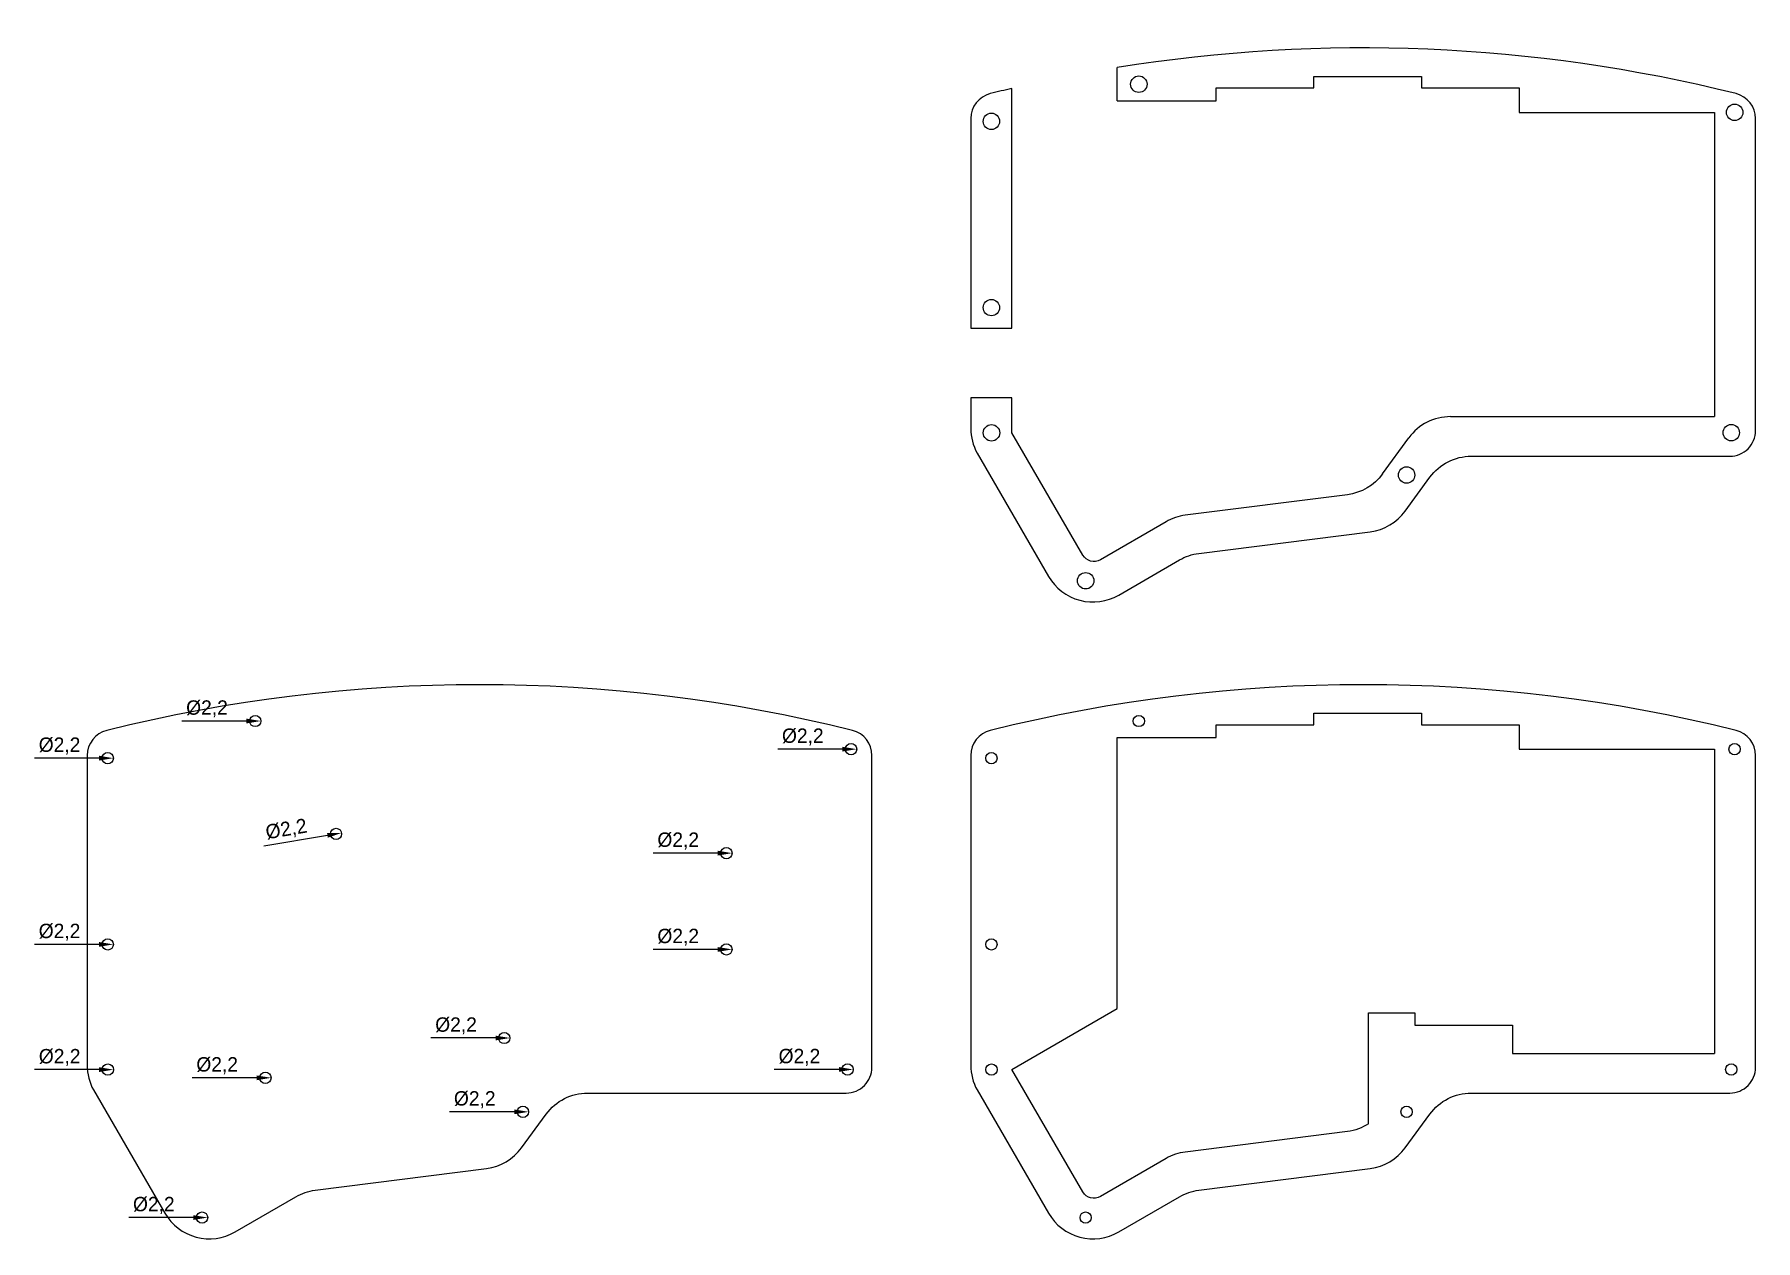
# Model space of a CAD drawing. Header units: millimetres. Extents: x 2 to 337, y -15 to 220.
import ezdxf

# ---------------------------------------------------------------- set-up
doc = ezdxf.new("R2010")
doc.units = ezdxf.units.MM
doc.layers.add('0 (2)', color=7, linetype='Continuous')
doc.layers.add('Dimensions', color=7, linetype='Continuous')
doc.dimstyles.new('ISO-25', dxfattribs={"dimtxt": 2.5, "dimasz": 2.5, "dimexe": 1.25, "dimexo": 0.625, "dimtad": 1, "dimtxsty": 'Standard', "dimcen": 2.5, "dimadec": 0, "dimazin": 0, "dimtfac": 1, "dimtmove": 0, "dimatfit": 3, "dimfxl": 1, "dimarcsym": 0})

# ---------------------------------------------------------------- blocks, each defined once
blk = doc.blocks.new('*D1')
at = {"layer": 'Defpoints', "color": 0}
for p in [(14.9, 42.56), (17.1, 42.56)]:
    blk.add_point(p, dxfattribs=at)
at = {"layer": 'Dimensions', "color": 140, "lineweight": -2}
blk.add_line((14.3, 42.56), (1.72, 42.56), dxfattribs=at)
at = {"layer": 'Dimensions', "color": 140}
blk.add_solid([(14.3, 42.09), (14.3, 43.02), (17.1, 42.56)], dxfattribs=at)
at = {"layer": 'Dimensions', "color": 140, "insert": (6.61, 44.92), "char_height": 2.796, "attachment_point": 5}
blk.add_mtext('%%c2,2', dxfattribs=at)
blk = doc.blocks.new('*D2')
at = {"layer": 'Defpoints', "color": 0}
for p in [(33.25, -10.64), (35.45, -10.64)]:
    blk.add_point(p, dxfattribs=at)
at = {"layer": 'Dimensions', "color": 140, "lineweight": -2}
blk.add_line((32.65, -10.64), (20.07, -10.64), dxfattribs=at)
at = {"layer": 'Dimensions', "color": 140}
blk.add_solid([(32.65, -11.1), (32.65, -10.17), (35.45, -10.64)], dxfattribs=at)
at = {"layer": 'Dimensions', "color": 140, "insert": (24.96, -8.27), "char_height": 2.796, "attachment_point": 5}
blk.add_mtext('%%c2,2', dxfattribs=at)
blk = doc.blocks.new('*D3')
at = {"layer": 'Defpoints', "color": 0}
for p in [(14.9, 78.82), (17.1, 78.82)]:
    blk.add_point(p, dxfattribs=at)
at = {"layer": 'Dimensions', "color": 140, "lineweight": -2}
blk.add_line((14.3, 78.82), (1.72, 78.82), dxfattribs=at)
at = {"layer": 'Dimensions', "color": 140}
blk.add_solid([(14.3, 78.36), (14.3, 79.29), (17.1, 78.82)], dxfattribs=at)
at = {"layer": 'Dimensions', "color": 140, "insert": (6.61, 81.19), "char_height": 2.796, "attachment_point": 5}
blk.add_mtext('%%c2,2', dxfattribs=at)
blk = doc.blocks.new('*D4')
at = {"layer": 'Defpoints', "color": 0}
for p in [(43.6, 86.05), (45.8, 86.05)]:
    blk.add_point(p, dxfattribs=at)
at = {"layer": 'Dimensions', "color": 140, "lineweight": -2}
blk.add_line((43, 86.05), (30.42, 86.05), dxfattribs=at)
at = {"layer": 'Dimensions', "color": 140}
blk.add_solid([(43, 85.59), (43, 86.52), (45.8, 86.05)], dxfattribs=at)
at = {"layer": 'Dimensions', "color": 140, "insert": (35.31, 88.42), "char_height": 2.796, "attachment_point": 5}
blk.add_mtext('%%c2,2', dxfattribs=at)
blk = doc.blocks.new('*D5')
at = {"layer": 'Defpoints', "color": 0}
for p in [(95.72, 9.95), (97.92, 9.95)]:
    blk.add_point(p, dxfattribs=at)
at = {"layer": 'Dimensions', "color": 140, "lineweight": -2}
blk.add_line((95.12, 9.95), (82.54, 9.95), dxfattribs=at)
at = {"layer": 'Dimensions', "color": 140}
blk.add_solid([(95.12, 9.49), (95.12, 10.42), (97.92, 9.95)], dxfattribs=at)
at = {"layer": 'Dimensions', "color": 140, "insert": (87.43, 12.32), "char_height": 2.796, "attachment_point": 5}
blk.add_mtext('%%c2,2', dxfattribs=at)
blk = doc.blocks.new('*D6')
at = {"layer": 'Defpoints', "color": 0}
for p in [(159.58, 80.57), (161.78, 80.57)]:
    blk.add_point(p, dxfattribs=at)
at = {"layer": 'Dimensions', "color": 140, "lineweight": -2}
blk.add_line((158.98, 80.57), (146.4, 80.57), dxfattribs=at)
at = {"layer": 'Dimensions', "color": 140}
blk.add_solid([(158.98, 80.11), (158.98, 81.04), (161.78, 80.57)], dxfattribs=at)
at = {"layer": 'Dimensions', "color": 140, "insert": (151.29, 82.94), "char_height": 2.796, "attachment_point": 5}
blk.add_mtext('%%c2,2', dxfattribs=at)
blk = doc.blocks.new('*D7')
at = {"layer": 'Defpoints', "color": 0}
for p in [(59.34, 63.89), (61.51, 64.26)]:
    blk.add_point(p, dxfattribs=at)
at = {"layer": 'Dimensions', "color": 140, "lineweight": -2}
blk.add_line((58.75, 63.79), (46.35, 61.66), dxfattribs=at)
at = {"layer": 'Dimensions', "color": 140}
blk.add_solid([(58.83, 63.33), (58.68, 64.25), (61.51, 64.26)], dxfattribs=at)
at = {"layer": 'Dimensions', "color": 140, "insert": (50.78, 64.82), "char_height": 2.796, "attachment_point": 5, "rotation": 9.7373}
blk.add_mtext('%%c2,2', dxfattribs=at)
blk = doc.blocks.new('*D8')
at = {"layer": 'Defpoints', "color": 0}
for p in [(135.33, 60.33), (137.53, 60.33)]:
    blk.add_point(p, dxfattribs=at)
at = {"layer": 'Dimensions', "color": 140, "lineweight": -2}
blk.add_line((134.73, 60.33), (122.15, 60.33), dxfattribs=at)
at = {"layer": 'Dimensions', "color": 140}
blk.add_solid([(134.73, 59.86), (134.73, 60.79), (137.53, 60.33)], dxfattribs=at)
at = {"layer": 'Dimensions', "color": 140, "insert": (127.04, 62.69), "char_height": 2.796, "attachment_point": 5}
blk.add_mtext('%%c2,2', dxfattribs=at)
blk = doc.blocks.new('*D9')
at = {"layer": 'Defpoints', "color": 0}
for p in [(135.33, 41.58), (137.53, 41.58)]:
    blk.add_point(p, dxfattribs=at)
at = {"layer": 'Dimensions', "color": 140, "lineweight": -2}
blk.add_line((134.73, 41.58), (122.15, 41.58), dxfattribs=at)
at = {"layer": 'Dimensions', "color": 140}
blk.add_solid([(134.73, 41.11), (134.73, 42.04), (137.53, 41.58)], dxfattribs=at)
at = {"layer": 'Dimensions', "color": 140, "insert": (127.04, 43.94), "char_height": 2.796, "attachment_point": 5}
blk.add_mtext('%%c2,2', dxfattribs=at)
blk = doc.blocks.new('*D10')
at = {"layer": 'Defpoints', "color": 0}
for p in [(14.92, 18.17), (17.12, 18.17)]:
    blk.add_point(p, dxfattribs=at)
at = {"layer": 'Dimensions', "color": 140, "lineweight": -2}
blk.add_line((14.32, 18.17), (1.74, 18.17), dxfattribs=at)
at = {"layer": 'Dimensions', "color": 140}
blk.add_solid([(14.32, 17.7), (14.32, 18.64), (17.12, 18.17)], dxfattribs=at)
at = {"layer": 'Dimensions', "color": 140, "insert": (6.63, 20.53), "char_height": 2.796, "attachment_point": 5}
blk.add_mtext('%%c2,2', dxfattribs=at)
blk = doc.blocks.new('*D11')
at = {"layer": 'Defpoints', "color": 0}
for p in [(45.58, 16.58), (47.78, 16.58)]:
    blk.add_point(p, dxfattribs=at)
at = {"layer": 'Dimensions', "color": 140, "lineweight": -2}
blk.add_line((44.98, 16.58), (32.4, 16.58), dxfattribs=at)
at = {"layer": 'Dimensions', "color": 140}
blk.add_solid([(44.98, 16.11), (44.98, 17.04), (47.78, 16.58)], dxfattribs=at)
at = {"layer": 'Dimensions', "color": 140, "insert": (37.29, 18.94), "char_height": 2.796, "attachment_point": 5}
blk.add_mtext('%%c2,2', dxfattribs=at)
blk = doc.blocks.new('*D12')
at = {"layer": 'Defpoints', "color": 0}
for p in [(158.92, 18.2), (161.12, 18.2)]:
    blk.add_point(p, dxfattribs=at)
at = {"layer": 'Dimensions', "color": 140, "lineweight": -2}
blk.add_line((158.32, 18.2), (145.74, 18.2), dxfattribs=at)
at = {"layer": 'Dimensions', "color": 140}
blk.add_solid([(158.32, 17.74), (158.32, 18.67), (161.12, 18.2)], dxfattribs=at)
at = {"layer": 'Dimensions', "color": 140, "insert": (150.63, 20.56), "char_height": 2.796, "attachment_point": 5}
blk.add_mtext('%%c2,2', dxfattribs=at)
blk = doc.blocks.new('*D13')
at = {"layer": 'Defpoints', "color": 0}
for p in [(92.08, 24.33), (94.28, 24.33)]:
    blk.add_point(p, dxfattribs=at)
at = {"layer": 'Dimensions', "color": 140, "lineweight": -2}
blk.add_line((91.48, 24.33), (78.9, 24.33), dxfattribs=at)
at = {"layer": 'Dimensions', "color": 140}
blk.add_solid([(91.48, 23.86), (91.48, 24.79), (94.28, 24.33)], dxfattribs=at)
at = {"layer": 'Dimensions', "color": 140, "insert": (83.79, 26.69), "char_height": 2.796, "attachment_point": 5}
blk.add_mtext('%%c2,2', dxfattribs=at)

msp = doc.modelspace()

# ---------------------------------------------------------------- linework, layer by layer
at = {"layer": '0 (2)'}
for p, q in [((212.5, 206.822), (212.5, 213.2858)), ((250.75, 209.322), (250.75, 211.572)), ((250.75, 211.572), (271.75, 211.572)), ((271.75, 211.572), (271.75, 209.322)), ((192, 162.556), (192.0001, 209.2347)), ((231.75, 206.822), (231.75, 209.322)), ((231.75, 209.322), (250.75, 209.322)), ((271.75, 209.322), (290.75, 209.322)), ((290.75, 209.322), (290.75, 204.572)), ((212.5, 206.822), (231.75, 206.822)), ((290.75, 204.572), (328.75, 204.572)), ((328.75, 204.572), (328.75, 145.322)), ((184, 203.366), (184, 162.556)), ((336.75, 142.616), (336.75, 203.366)), ((184, 162.556), (192, 162.556)), ((192, 149), (184, 149)), ((184, 149), (184, 143)), ((192, 142.169), (192, 149)), ((277.3674, 145.322), (328.75, 145.322)), ((205.801, 118.363), (192, 142.169)), ((264.123, 134.154), (269.267, 141.212)), ((185.2065, 138.2308), (199.13, 114.212)), ((281.418, 137.616), (331.75, 137.616)), ((268.554, 126.945), (273.336, 133.506)), ((257.298, 130.123), (225.747, 126.127)), ((221.989, 124.857), (209.217, 117.454)), ((228.359, 118.687), (261.73, 122.914)), ((212.797, 110.575), (224.6, 117.418)), ((250.75, 87.572), (271.75, 87.572)), ((250.75, 85.322), (250.75, 87.572)), ((271.75, 87.572), (271.75, 85.322)), ((231.75, 82.822), (231.75, 85.322)), ((231.75, 85.322), (250.75, 85.322)), ((271.75, 85.322), (290.75, 85.322)), ((290.75, 85.322), (290.75, 80.572)), ((212.5, 30.053), (212.5, 82.822)), ((212.5, 82.822), (231.75, 82.822)), ((290.75, 80.572), (328.75, 80.572)), ((328.75, 80.572), (328.75, 21.322)), ((12, 79.366), (12, 38.556)), ((164.75, 18.616), (164.75, 79.366)), ((184, 79.366), (184, 38.556)), ((336.75, 18.616), (336.75, 79.366)), ((12, 38.556), (12, 25)), ((184, 38.556), (184, 25)), ((192, 18.169), (212.5, 30.053)), ((261.409, 29.202), (270.409, 29.202)), ((261.409, 7.6063), (261.409, 29.202)), ((270.409, 29.202), (270.409, 26.827)), ((270.409, 26.827), (289.409, 26.827)), ((289.409, 26.827), (289.409, 21.322)), ((12, 25), (12, 19)), ((184, 25), (184, 19)), ((289.409, 21.322), (328.75, 21.322)), ((205.801, -5.637), (192, 18.169)), ((13.2065, 14.2308), (27.13, -9.788)), ((109.418, 13.616), (159.75, 13.616)), ((185.2065, 14.2308), (199.13, -9.788)), ((281.418, 13.616), (331.75, 13.616)), ((96.554, 2.945), (101.336, 9.506)), ((268.554, 2.945), (273.336, 9.506)), ((257.298, 6.123), (225.747, 2.127)), ((221.989, 0.857), (209.217, -6.546)), ((56.359, -5.313), (89.73, -1.086)), ((228.359, -5.313), (261.73, -1.086)), ((40.797, -13.425), (52.6, -6.582)), ((212.797, -13.425), (224.6, -6.582))]:
    msp.add_line(p, q, dxfattribs=at)
for centre, radius in [((216.7, 210.0539), 1.6), ((188, 202.822), 1.6), ((332.6764, 204.572), 1.6), ((188, 166.556), 1.6), ((188.0173, 142.169), 1.6), ((332.0178, 142.2012), 1.6), ((268.82, 133.9543), 1.6), ((206.3481, 113.363), 1.6), ((44.7, 86.0539), 1.1), ((216.7, 86.0539), 1.1), ((160.6764, 80.572), 1.1), ((332.6764, 80.572), 1.1), ((16, 78.822), 1.1), ((188, 78.822), 1.1), ((60.4262, 64.0761), 1.1), ((136.4259, 60.3264), 1.1), ((16, 42.556), 1.1), ((188, 42.556), 1.1), ((136.4259, 41.5767), 1.1), ((93.1762, 24.3266), 1.1), ((16.0173, 18.169), 1.1), ((46.6763, 16.5765), 1.1), ((160.0178, 18.2012), 1.1), ((188.0173, 18.169), 1.1), ((332.0178, 18.2012), 1.1), ((96.82, 9.9542), 1.1), ((268.82, 9.9542), 1.1), ((34.3481, -10.637), 1.1), ((206.3481, -10.637), 1.1)]:
    msp.add_circle(centre, radius, dxfattribs=at)
for centre in [(194.0293, 143), (22.0293, 19), (194.0293, 19)]:
    msp.add_arc(centre, 10.0293, 180, 208.393841, dxfattribs=at)
for points in [[(332.96, 208.217), (293.4791, 218.0618), (252.496, 219.7513), (212.5, 213.2858)], [(187.7903, 208.2172), (185.563, 207.6616), (184.0002, 205.6612), (184, 203.366)], [(192.0001, 209.2347), (190.595, 208.9058), (189.1917, 208.5666), (187.7903, 208.2172)], [(336.75, 203.366), (336.7498, 205.6612), (335.187, 207.6616), (332.96, 208.217)], [(277.3674, 145.322), (274.153, 145.3222), (271.1494, 143.7948), (269.267, 141.212)], [(335.2855, 139.0805), (336.2232, 140.0181), (336.75, 141.2899), (336.75, 142.616)], [(273.336, 133.506), (275.2184, 136.0888), (278.222, 137.6162), (281.418, 137.616)], [(331.75, 137.616), (333.0761, 137.616), (334.3479, 138.1428), (335.2855, 139.0805)], [(264.123, 134.154), (262.5004, 131.9276), (260.0311, 130.4692), (257.298, 130.123)], [(225.747, 126.127), (224.4221, 125.9589), (223.1443, 125.527), (221.989, 124.857)], [(261.73, 122.914), (264.4628, 123.2604), (266.9316, 124.7188), (268.554, 126.945)], [(209.217, 117.454), (208.0226, 116.762), (206.4935, 117.1689), (205.801, 118.363)], [(224.6, 117.418), (225.7557, 118.0878), (227.0338, 118.5193), (228.359, 118.687)], [(199.13, 114.212), (200.46, 111.9173), (202.6471, 110.2449), (205.2102, 109.5628)], [(205.2102, 109.5628), (207.7733, 108.8807), (210.5024, 109.2448), (212.797, 110.575)], [(160.96, 84.217), (113.2995, 96.1014), (63.4499, 96.1013), (15.7903, 84.2172)], [(332.96, 84.217), (285.2995, 96.1014), (235.4499, 96.1013), (187.7903, 84.2172)], [(15.7903, 84.2172), (13.563, 83.6616), (12.0002, 81.6612), (12, 79.366)], [(164.75, 79.366), (164.7498, 81.6612), (163.187, 83.6616), (160.96, 84.217)], [(187.7903, 84.2172), (185.563, 83.6616), (184.0002, 81.6612), (184, 79.366)], [(336.75, 79.366), (336.7498, 81.6612), (335.187, 83.6616), (332.96, 84.217)], [(163.2855, 15.0805), (164.2232, 16.0181), (164.75, 17.2899), (164.75, 18.616)], [(335.2855, 15.0805), (336.2232, 16.0181), (336.75, 17.2899), (336.75, 18.616)], [(101.336, 9.506), (103.2184, 12.0888), (106.222, 13.6162), (109.418, 13.616)], [(159.75, 13.616), (161.0761, 13.616), (162.3479, 14.1428), (163.2855, 15.0805)], [(273.336, 9.506), (275.2184, 12.0888), (278.222, 13.6162), (281.418, 13.616)], [(331.75, 13.616), (333.0761, 13.616), (334.3479, 14.1428), (335.2855, 15.0805)], [(261.409, 7.6063), (260.1773, 6.8228), (258.7763, 6.3102), (257.298, 6.123)], [(89.73, -1.086), (92.4628, -0.7396), (94.9316, 0.7188), (96.554, 2.945)], [(225.747, 2.127), (224.4221, 1.9589), (223.1443, 1.527), (221.989, 0.857)], [(261.73, -1.086), (264.4628, -0.7396), (266.9316, 0.7188), (268.554, 2.945)], [(52.6, -6.582), (53.7557, -5.9122), (55.0338, -5.4807), (56.359, -5.313)], [(209.217, -6.546), (208.0226, -7.238), (206.4935, -6.8311), (205.801, -5.637)], [(224.6, -6.582), (225.7557, -5.9122), (227.0338, -5.4807), (228.359, -5.313)], [(27.13, -9.788), (28.46, -12.0827), (30.6471, -13.7551), (33.2102, -14.4372)], [(199.13, -9.788), (200.46, -12.0827), (202.6471, -13.7551), (205.2102, -14.4372)], [(33.2102, -14.4372), (35.7733, -15.1193), (38.5024, -14.7552), (40.797, -13.425)], [(205.2102, -14.4372), (207.7733, -15.1193), (210.5024, -14.7552), (212.797, -13.425)]]:
    msp.add_open_spline(points, degree=3, dxfattribs=at)

# ---------------------------------------------------------------- dimensions: what is measured, and where the dimension line sits
at = {"layer": 'Dimensions'}
for p1, p2, picture, middle in [((43.6, 86.0539), (45.8, 86.0539), '*D4', (35.3147, 86.0539)), ((159.5764, 80.572), (161.7764, 80.572), '*D6', (151.2911, 80.572)), ((14.9, 78.822), (17.1, 78.822), '*D3', (6.6147, 78.822)), ((59.3421, 63.89), (61.5104, 64.2621), '*D7', (51.1761, 62.4887)), ((135.3259, 60.3264), (137.5259, 60.3264), '*D8', (127.0406, 60.3264)), ((14.9, 42.556), (17.1, 42.556), '*D1', (6.6147, 42.556)), ((135.3259, 41.5767), (137.5259, 41.5767), '*D9', (127.0406, 41.5767)), ((92.0762, 24.3266), (94.2762, 24.3266), '*D13', (83.7909, 24.3266)), ((14.9173, 18.169), (17.1173, 18.169), '*D10', (6.632, 18.169)), ((45.5763, 16.5765), (47.7763, 16.5765), '*D11', (37.291, 16.5765)), ((158.9178, 18.2012), (161.1178, 18.2012), '*D12', (150.6325, 18.2012)), ((95.72, 9.9542), (97.92, 9.9542), '*D5', (87.4347, 9.9542)), ((33.2481, -10.637), (35.4481, -10.637), '*D2', (24.9628, -10.637))]:
    dim = msp.add_diameter_dim_2p(p1=p1, p2=p2, dimstyle='ISO-25', override={"dimscale": 1.118431, "dimdec": 3, "dimzin": 8, "dimlunit": 2, "dimclrd": 140, "dimclre": 140, "dimclrt": 140}, dxfattribs=at)
    dim.commit()
    dim.dimension.update_dxf_attribs({"geometry": picture, "text_midpoint": middle, "dimtype": 163})

doc.saveas('drawing.dxf')
